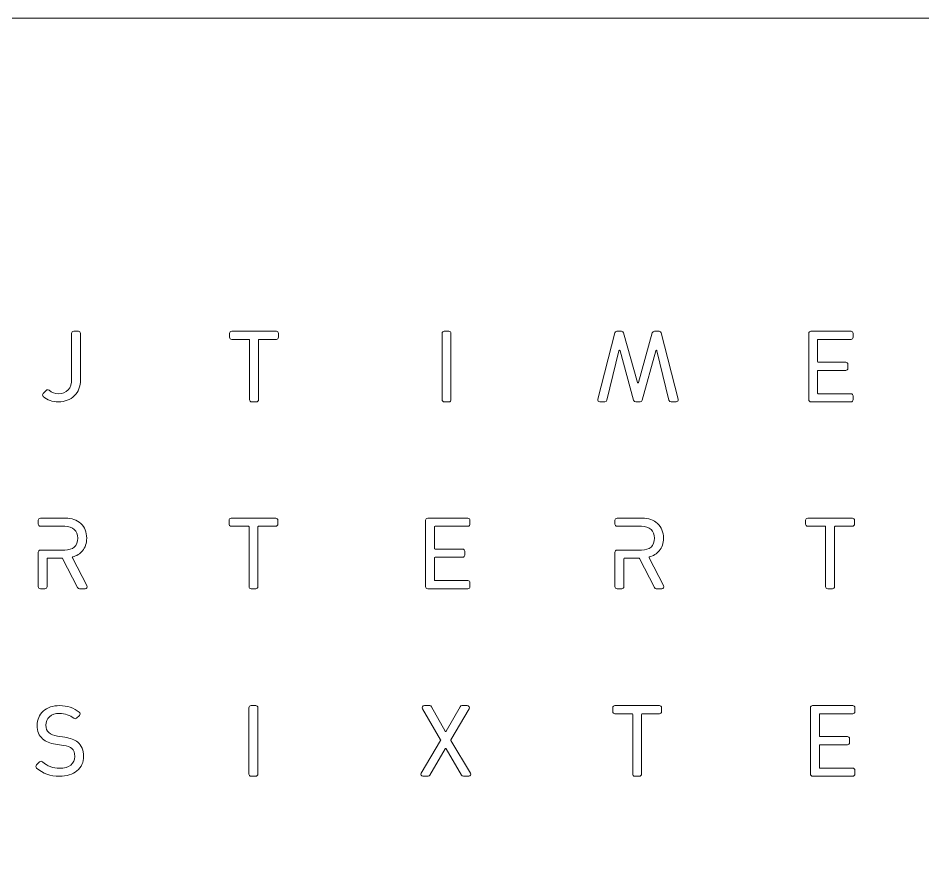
# Model space of a CAD drawing. Header units: millimetres. Extents: x 0 to 620, y 0 to 620.
# Drawn here: x 152.8 to 310, y 470.8 to 620 of the extents above; entities that cross this region are included whole.
import ezdxf

# ---------------------------------------------------------------- set-up
doc = ezdxf.new("R2010")
doc.units = ezdxf.units.MM
doc.header["$MEASUREMENT"] = 0
doc.layers.add('Layer 1', color=7, linetype='Continuous', lineweight=0)

# ---------------------------------------------------------------- blocks, each defined once
blk = doc.blocks.new('Block_7')
at = {"layer": 'Layer 1', "color": 250, "lineweight": 9, "true_color": 0x231f20}
blk.add_open_spline([(159.79, 553.34), (158.75, 553.34), (157.87, 553.65), (157.16, 554.27), (157.09, 554.34), (157.04, 554.43), (157.04, 554.53), (157.04, 554.63), (157.08, 554.73), (157.15, 554.81), (157.15, 554.81), (157.67, 555.33), (157.67, 555.33), (157.81, 555.46), (158.02, 555.47), (158.17, 555.34), (158.63, 554.94), (159.18, 554.74), (159.79, 554.74), (160.53, 554.74), (161.1, 554.96), (161.5, 555.4), (161.9, 555.85), (162.1, 556.5), (162.1, 557.35), (162.1, 557.35), (162.1, 565.23), (162.1, 565.23), (162.1, 565.44), (162.27, 565.6), (162.47, 565.6), (162.47, 565.6), (163.27, 565.6), (163.27, 565.6), (163.47, 565.6), (163.64, 565.44), (163.64, 565.23), (163.64, 565.23), (163.64, 557.18), (163.64, 557.18), (163.64, 556.01), (163.28, 555.07), (162.57, 554.38), (161.86, 553.69), (160.93, 553.34), (159.79, 553.34)], degree=3, knots=[0, 0, 0, 0, 1, 1, 1, 2, 2, 2, 3, 3, 3, 4, 4, 4, 5, 5, 5, 6, 6, 6, 7, 7, 7, 8, 8, 8, 9, 9, 9, 10, 10, 10, 11, 11, 11, 12, 12, 12, 13, 13, 13, 14, 14, 14, 15, 15, 15, 15], dxfattribs=at)
blk = doc.blocks.new('Block_8')
at = {"layer": 'Layer 1', "color": 250, "lineweight": 9, "true_color": 0x231f20}
blk.add_open_spline([(227.64, 553.34), (227.64, 553.34), (226.83, 553.34), (226.83, 553.34), (226.63, 553.34), (226.46, 553.5), (226.46, 553.71), (226.46, 553.71), (226.46, 565.23), (226.46, 565.23), (226.46, 565.44), (226.63, 565.6), (226.83, 565.6), (226.83, 565.6), (227.64, 565.6), (227.64, 565.6), (227.84, 565.6), (228.01, 565.44), (228.01, 565.23), (228.01, 565.23), (228.01, 553.71), (228.01, 553.71), (228.01, 553.5), (227.84, 553.34), (227.64, 553.34)], degree=3, knots=[0, 0, 0, 0, 1, 1, 1, 2, 2, 2, 3, 3, 3, 4, 4, 4, 5, 5, 5, 6, 6, 6, 7, 7, 7, 8, 8, 8, 8], dxfattribs=at)
blk = doc.blocks.new('Block_9')
at = {"layer": 'Layer 1', "color": 250, "lineweight": 9, "true_color": 0x231f20}
blk.add_open_spline([(297.51, 553.34), (297.51, 553.34), (290.53, 553.34), (290.53, 553.34), (290.33, 553.34), (290.16, 553.5), (290.16, 553.71), (290.16, 553.71), (290.16, 565.23), (290.16, 565.23), (290.16, 565.44), (290.33, 565.6), (290.53, 565.6), (290.53, 565.6), (297.51, 565.6), (297.51, 565.6), (297.71, 565.6), (297.88, 565.44), (297.88, 565.23), (297.88, 565.23), (297.88, 564.56), (297.88, 564.56), (297.88, 564.36), (297.71, 564.19), (297.51, 564.19), (297.51, 564.19), (291.81, 564.19), (291.81, 564.19), (291.76, 564.19), (291.71, 564.14), (291.71, 564.09), (291.71, 564.09), (291.71, 560.33), (291.71, 560.33), (291.71, 560.27), (291.76, 560.23), (291.81, 560.23), (291.81, 560.23), (296.6, 560.23), (296.6, 560.23), (296.8, 560.23), (296.97, 560.06), (296.97, 559.86), (296.97, 559.86), (296.97, 559.18), (296.97, 559.18), (296.97, 558.98), (296.8, 558.81), (296.6, 558.81), (296.6, 558.81), (291.81, 558.81), (291.81, 558.81), (291.76, 558.81), (291.71, 558.77), (291.71, 558.71), (291.71, 558.71), (291.71, 554.85), (291.71, 554.85), (291.71, 554.8), (291.76, 554.75), (291.81, 554.75), (291.81, 554.75), (297.51, 554.75), (297.51, 554.75), (297.71, 554.75), (297.88, 554.58), (297.88, 554.38), (297.88, 554.38), (297.88, 553.71), (297.88, 553.71), (297.88, 553.5), (297.71, 553.34), (297.51, 553.34)], degree=3, knots=[0, 0, 0, 0, 1, 1, 1, 2, 2, 2, 3, 3, 3, 4, 4, 4, 5, 5, 5, 6, 6, 6, 7, 7, 7, 8, 8, 8, 9, 9, 9, 10, 10, 10, 11, 11, 11, 12, 12, 12, 13, 13, 13, 14, 14, 14, 15, 15, 15, 16, 16, 16, 17, 17, 17, 18, 18, 18, 19, 19, 19, 20, 20, 20, 21, 21, 21, 22, 22, 22, 23, 23, 23, 24, 24, 24, 24], dxfattribs=at)
blk = doc.blocks.new('Block_17')
at = {"layer": 'Layer 1', "color": 250, "lineweight": 9, "true_color": 0x231f20}
blk.add_open_spline([(267.11, 553.34), (267.11, 553.34), (266.24, 553.34), (266.24, 553.34), (266.07, 553.34), (265.92, 553.45), (265.88, 553.62), (265.88, 553.62), (263.8, 562.22), (263.8, 562.22), (263.78, 562.29), (263.71, 562.3), (263.7, 562.3), (263.68, 562.3), (263.62, 562.29), (263.6, 562.22), (263.6, 562.22), (261.24, 553.61), (261.24, 553.61), (261.2, 553.45), (261.05, 553.34), (260.88, 553.34), (260.88, 553.34), (260.1, 553.34), (260.1, 553.34), (259.93, 553.34), (259.79, 553.45), (259.74, 553.61), (259.74, 553.61), (257.39, 562.22), (257.39, 562.22), (257.37, 562.29), (257.31, 562.3), (257.29, 562.3), (257.27, 562.3), (257.2, 562.29), (257.18, 562.22), (257.18, 562.22), (255.1, 553.62), (255.1, 553.62), (255.06, 553.45), (254.91, 553.34), (254.74, 553.34), (254.74, 553.34), (253.87, 553.34), (253.87, 553.34), (253.76, 553.34), (253.65, 553.39), (253.58, 553.48), (253.51, 553.57), (253.48, 553.69), (253.51, 553.8), (253.51, 553.8), (256.46, 565.32), (256.46, 565.32), (256.5, 565.49), (256.65, 565.6), (256.82, 565.6), (256.82, 565.6), (257.65, 565.6), (257.65, 565.6), (257.81, 565.6), (257.96, 565.49), (258.01, 565.33), (258.01, 565.33), (260.39, 556.72), (260.39, 556.72), (260.41, 556.65), (260.47, 556.65), (260.49, 556.65), (260.51, 556.65), (260.57, 556.65), (260.59, 556.72), (260.59, 556.72), (262.98, 565.33), (262.98, 565.33), (263.02, 565.49), (263.17, 565.6), (263.34, 565.6), (263.34, 565.6), (264.17, 565.6), (264.17, 565.6), (264.34, 565.6), (264.48, 565.49), (264.53, 565.32), (264.53, 565.32), (267.47, 553.8), (267.47, 553.8), (267.5, 553.69), (267.48, 553.57), (267.41, 553.48), (267.33, 553.39), (267.23, 553.34), (267.11, 553.34)], degree=3, knots=[0, 0, 0, 0, 1, 1, 1, 2, 2, 2, 3, 3, 3, 4, 4, 4, 5, 5, 5, 6, 6, 6, 7, 7, 7, 8, 8, 8, 9, 9, 9, 10, 10, 10, 11, 11, 11, 12, 12, 12, 13, 13, 13, 14, 14, 14, 15, 15, 15, 16, 16, 16, 17, 17, 17, 18, 18, 18, 19, 19, 19, 20, 20, 20, 21, 21, 21, 22, 22, 22, 23, 23, 23, 24, 24, 24, 25, 25, 25, 26, 26, 26, 27, 27, 27, 28, 28, 28, 29, 29, 29, 30, 30, 30, 31, 31, 31, 31], dxfattribs=at)
blk = doc.blocks.new('Block_19')
at = {"layer": 'Layer 1', "color": 250, "lineweight": 9, "true_color": 0x231f20}
blk.add_open_spline([(194.2, 553.34), (194.2, 553.34), (193.4, 553.34), (193.4, 553.34), (193.19, 553.34), (193.03, 553.5), (193.03, 553.71), (193.03, 553.71), (193.03, 564.09), (193.03, 564.09), (193.03, 564.14), (192.98, 564.19), (192.92, 564.19), (192.92, 564.19), (189.92, 564.19), (189.92, 564.19), (189.72, 564.19), (189.55, 564.36), (189.55, 564.56), (189.55, 564.56), (189.55, 565.23), (189.55, 565.23), (189.55, 565.44), (189.72, 565.6), (189.92, 565.6), (189.92, 565.6), (197.67, 565.6), (197.67, 565.6), (197.88, 565.6), (198.04, 565.44), (198.04, 565.23), (198.04, 565.23), (198.04, 564.56), (198.04, 564.56), (198.04, 564.36), (197.88, 564.19), (197.67, 564.19), (197.67, 564.19), (194.68, 564.19), (194.68, 564.19), (194.62, 564.19), (194.57, 564.14), (194.57, 564.09), (194.57, 564.09), (194.57, 553.71), (194.57, 553.71), (194.57, 553.5), (194.41, 553.34), (194.2, 553.34)], degree=3, knots=[0, 0, 0, 0, 1, 1, 1, 2, 2, 2, 3, 3, 3, 4, 4, 4, 5, 5, 5, 6, 6, 6, 7, 7, 7, 8, 8, 8, 9, 9, 9, 10, 10, 10, 11, 11, 11, 12, 12, 12, 13, 13, 13, 14, 14, 14, 15, 15, 15, 16, 16, 16, 16], dxfattribs=at)
blk = doc.blocks.new('Block_109')
at = {"layer": 'Layer 1', "color": 250, "lineweight": 9, "true_color": 0x231f20}
blk.add_open_spline([(164.43, 520.87), (164.43, 520.87), (163.47, 520.87), (163.47, 520.87), (163.33, 520.87), (163.2, 520.94), (163.14, 521.07), (163.14, 521.07), (160.54, 526.13), (160.54, 526.13), (160.52, 526.17), (160.49, 526.19), (160.45, 526.19), (160.45, 526.19), (157.95, 526.19), (157.95, 526.19), (157.89, 526.19), (157.84, 526.14), (157.84, 526.09), (157.84, 526.09), (157.84, 521.24), (157.84, 521.24), (157.84, 521.03), (157.68, 520.87), (157.47, 520.87), (157.47, 520.87), (156.67, 520.87), (156.67, 520.87), (156.46, 520.87), (156.3, 521.03), (156.3, 521.24), (156.3, 521.24), (156.3, 527.22), (156.3, 527.22), (156.3, 527.42), (156.46, 527.59), (156.67, 527.59), (156.67, 527.59), (160.91, 527.59), (160.91, 527.59), (161.61, 527.59), (162.16, 527.76), (162.57, 528.12), (162.97, 528.47), (163.17, 528.98), (163.17, 529.64), (163.17, 530.32), (162.97, 530.82), (162.56, 531.18), (162.15, 531.54), (161.59, 531.72), (160.91, 531.72), (160.91, 531.72), (156.67, 531.72), (156.67, 531.72), (156.46, 531.72), (156.3, 531.89), (156.3, 532.09), (156.3, 532.09), (156.3, 532.76), (156.3, 532.76), (156.3, 532.96), (156.46, 533.13), (156.67, 533.13), (156.67, 533.13), (161.03, 533.13), (161.03, 533.13), (162.11, 533.13), (163.01, 532.82), (163.69, 532.19), (164.37, 531.57), (164.72, 530.72), (164.72, 529.66), (164.72, 528.78), (164.47, 528.04), (163.98, 527.45), (163.55, 526.94), (162.99, 526.58), (162.3, 526.39), (162.27, 526.38), (162.24, 526.35), (162.23, 526.32), (162.22, 526.3), (162.21, 526.27), (162.23, 526.24), (162.23, 526.24), (164.76, 521.41), (164.76, 521.41), (164.82, 521.29), (164.81, 521.16), (164.75, 521.04), (164.68, 520.93), (164.56, 520.87), (164.43, 520.87)], degree=3, knots=[0, 0, 0, 0, 1, 1, 1, 2, 2, 2, 3, 3, 3, 4, 4, 4, 5, 5, 5, 6, 6, 6, 7, 7, 7, 8, 8, 8, 9, 9, 9, 10, 10, 10, 11, 11, 11, 12, 12, 12, 13, 13, 13, 14, 14, 14, 15, 15, 15, 16, 16, 16, 17, 17, 17, 18, 18, 18, 19, 19, 19, 20, 20, 20, 21, 21, 21, 22, 22, 22, 23, 23, 23, 24, 24, 24, 25, 25, 25, 26, 26, 26, 27, 27, 27, 28, 28, 28, 29, 29, 29, 30, 30, 30, 31, 31, 31, 31], dxfattribs=at)
blk = doc.blocks.new('Block_110')
at = {"layer": 'Layer 1', "color": 250, "lineweight": 9, "true_color": 0x231f20}
blk.add_open_spline([(230.94, 520.87), (230.94, 520.87), (223.96, 520.87), (223.96, 520.87), (223.76, 520.87), (223.59, 521.03), (223.59, 521.24), (223.59, 521.24), (223.59, 532.76), (223.59, 532.76), (223.59, 532.96), (223.76, 533.13), (223.96, 533.13), (223.96, 533.13), (230.94, 533.13), (230.94, 533.13), (231.14, 533.13), (231.31, 532.96), (231.31, 532.76), (231.31, 532.76), (231.31, 532.09), (231.31, 532.09), (231.31, 531.89), (231.14, 531.72), (230.94, 531.72), (230.94, 531.72), (225.24, 531.72), (225.24, 531.72), (225.18, 531.72), (225.14, 531.67), (225.14, 531.61), (225.14, 531.61), (225.14, 527.86), (225.14, 527.86), (225.14, 527.8), (225.18, 527.75), (225.24, 527.75), (225.24, 527.75), (230.03, 527.75), (230.03, 527.75), (230.23, 527.75), (230.4, 527.59), (230.4, 527.38), (230.4, 527.38), (230.4, 526.71), (230.4, 526.71), (230.4, 526.51), (230.23, 526.34), (230.03, 526.34), (230.03, 526.34), (225.24, 526.34), (225.24, 526.34), (225.18, 526.34), (225.14, 526.3), (225.14, 526.24), (225.14, 526.24), (225.14, 522.38), (225.14, 522.38), (225.14, 522.32), (225.18, 522.28), (225.24, 522.28), (225.24, 522.28), (230.94, 522.28), (230.94, 522.28), (231.14, 522.28), (231.31, 522.11), (231.31, 521.91), (231.31, 521.91), (231.31, 521.24), (231.31, 521.24), (231.31, 521.03), (231.14, 520.87), (230.94, 520.87)], degree=3, knots=[0, 0, 0, 0, 1, 1, 1, 2, 2, 2, 3, 3, 3, 4, 4, 4, 5, 5, 5, 6, 6, 6, 7, 7, 7, 8, 8, 8, 9, 9, 9, 10, 10, 10, 11, 11, 11, 12, 12, 12, 13, 13, 13, 14, 14, 14, 15, 15, 15, 16, 16, 16, 17, 17, 17, 18, 18, 18, 19, 19, 19, 20, 20, 20, 21, 21, 21, 22, 22, 22, 23, 23, 23, 24, 24, 24, 24], dxfattribs=at)
blk = doc.blocks.new('Block_111')
at = {"layer": 'Layer 1', "color": 250, "lineweight": 9, "true_color": 0x231f20}
blk.add_open_spline([(294.28, 520.87), (294.28, 520.87), (293.47, 520.87), (293.47, 520.87), (293.27, 520.87), (293.1, 521.03), (293.1, 521.24), (293.1, 521.24), (293.1, 531.61), (293.1, 531.61), (293.1, 531.67), (293.06, 531.72), (293, 531.72), (293, 531.72), (290, 531.72), (290, 531.72), (289.8, 531.72), (289.63, 531.89), (289.63, 532.09), (289.63, 532.09), (289.63, 532.76), (289.63, 532.76), (289.63, 532.96), (289.8, 533.13), (290, 533.13), (290, 533.13), (297.75, 533.13), (297.75, 533.13), (297.96, 533.13), (298.12, 532.96), (298.12, 532.76), (298.12, 532.76), (298.12, 532.09), (298.12, 532.09), (298.12, 531.89), (297.96, 531.72), (297.75, 531.72), (297.75, 531.72), (294.75, 531.72), (294.75, 531.72), (294.7, 531.72), (294.65, 531.67), (294.65, 531.61), (294.65, 531.61), (294.65, 521.24), (294.65, 521.24), (294.65, 521.03), (294.48, 520.87), (294.28, 520.87)], degree=3, knots=[0, 0, 0, 0, 1, 1, 1, 2, 2, 2, 3, 3, 3, 4, 4, 4, 5, 5, 5, 6, 6, 6, 7, 7, 7, 8, 8, 8, 9, 9, 9, 10, 10, 10, 11, 11, 11, 12, 12, 12, 13, 13, 13, 14, 14, 14, 15, 15, 15, 16, 16, 16, 16], dxfattribs=at)
blk = doc.blocks.new('Block_121')
at = {"layer": 'Layer 1', "color": 250, "lineweight": 9, "true_color": 0x231f20}
blk.add_open_spline([(264.63, 520.87), (264.63, 520.87), (263.67, 520.87), (263.67, 520.87), (263.53, 520.87), (263.4, 520.94), (263.34, 521.07), (263.34, 521.07), (260.74, 526.13), (260.74, 526.13), (260.72, 526.17), (260.69, 526.19), (260.65, 526.19), (260.65, 526.19), (258.15, 526.19), (258.15, 526.19), (258.09, 526.19), (258.04, 526.14), (258.04, 526.09), (258.04, 526.09), (258.04, 521.24), (258.04, 521.24), (258.04, 521.03), (257.88, 520.87), (257.67, 520.87), (257.67, 520.87), (256.87, 520.87), (256.87, 520.87), (256.66, 520.87), (256.5, 521.03), (256.5, 521.24), (256.5, 521.24), (256.5, 527.22), (256.5, 527.22), (256.5, 527.42), (256.66, 527.59), (256.87, 527.59), (256.87, 527.59), (261.11, 527.59), (261.11, 527.59), (261.81, 527.59), (262.36, 527.76), (262.77, 528.12), (263.17, 528.47), (263.37, 528.98), (263.37, 529.64), (263.37, 530.32), (263.17, 530.82), (262.76, 531.18), (262.35, 531.54), (261.79, 531.72), (261.11, 531.72), (261.11, 531.72), (256.87, 531.72), (256.87, 531.72), (256.66, 531.72), (256.5, 531.89), (256.5, 532.09), (256.5, 532.09), (256.5, 532.76), (256.5, 532.76), (256.5, 532.96), (256.66, 533.13), (256.87, 533.13), (256.87, 533.13), (261.23, 533.13), (261.23, 533.13), (262.32, 533.13), (263.21, 532.82), (263.89, 532.19), (264.57, 531.57), (264.92, 530.72), (264.92, 529.66), (264.92, 528.78), (264.67, 528.04), (264.18, 527.45), (263.75, 526.94), (263.19, 526.58), (262.5, 526.39), (262.47, 526.38), (262.44, 526.35), (262.43, 526.32), (262.42, 526.3), (262.41, 526.27), (262.43, 526.24), (262.43, 526.24), (264.96, 521.41), (264.96, 521.41), (265.02, 521.29), (265.01, 521.16), (264.95, 521.04), (264.88, 520.93), (264.76, 520.87), (264.63, 520.87)], degree=3, knots=[0, 0, 0, 0, 1, 1, 1, 2, 2, 2, 3, 3, 3, 4, 4, 4, 5, 5, 5, 6, 6, 6, 7, 7, 7, 8, 8, 8, 9, 9, 9, 10, 10, 10, 11, 11, 11, 12, 12, 12, 13, 13, 13, 14, 14, 14, 15, 15, 15, 16, 16, 16, 17, 17, 17, 18, 18, 18, 19, 19, 19, 20, 20, 20, 21, 21, 21, 22, 22, 22, 23, 23, 23, 24, 24, 24, 25, 25, 25, 26, 26, 26, 27, 27, 27, 28, 28, 28, 29, 29, 29, 30, 30, 30, 31, 31, 31, 31], dxfattribs=at)
blk = doc.blocks.new('Block_123')
at = {"layer": 'Layer 1', "color": 250, "lineweight": 9, "true_color": 0x231f20}
blk.add_open_spline([(194.09, 520.87), (194.09, 520.87), (193.29, 520.87), (193.29, 520.87), (193.08, 520.87), (192.92, 521.03), (192.92, 521.24), (192.92, 521.24), (192.92, 531.61), (192.92, 531.61), (192.92, 531.67), (192.87, 531.72), (192.81, 531.72), (192.81, 531.72), (189.82, 531.72), (189.82, 531.72), (189.61, 531.72), (189.45, 531.89), (189.45, 532.09), (189.45, 532.09), (189.45, 532.76), (189.45, 532.76), (189.45, 532.96), (189.61, 533.13), (189.82, 533.13), (189.82, 533.13), (197.57, 533.13), (197.57, 533.13), (197.77, 533.13), (197.94, 532.96), (197.94, 532.76), (197.94, 532.76), (197.94, 532.09), (197.94, 532.09), (197.94, 531.89), (197.77, 531.72), (197.57, 531.72), (197.57, 531.72), (194.57, 531.72), (194.57, 531.72), (194.51, 531.72), (194.46, 531.67), (194.46, 531.61), (194.46, 531.61), (194.46, 521.24), (194.46, 521.24), (194.46, 521.03), (194.3, 520.87), (194.09, 520.87)], degree=3, knots=[0, 0, 0, 0, 1, 1, 1, 2, 2, 2, 3, 3, 3, 4, 4, 4, 5, 5, 5, 6, 6, 6, 7, 7, 7, 8, 8, 8, 9, 9, 9, 10, 10, 10, 11, 11, 11, 12, 12, 12, 13, 13, 13, 14, 14, 14, 15, 15, 15, 16, 16, 16, 16], dxfattribs=at)
blk = doc.blocks.new('Block_127')
at = {"layer": 'Layer 1', "color": 250, "lineweight": 9, "true_color": 0x231f20}
blk.add_open_spline([(159.98, 488.3), (158.38, 488.3), (157.05, 488.78), (156.02, 489.73), (155.95, 489.79), (155.9, 489.89), (155.9, 489.99), (155.9, 490.09), (155.94, 490.18), (156.01, 490.26), (156.01, 490.26), (156.54, 490.79), (156.54, 490.79), (156.68, 490.93), (156.9, 490.93), (157.05, 490.8), (157.85, 490.06), (158.85, 489.69), (160.01, 489.69), (160.84, 489.69), (161.5, 489.88), (161.97, 490.25), (162.44, 490.61), (162.66, 491.1), (162.66, 491.75), (162.66, 492.36), (162.49, 492.82), (162.14, 493.12), (161.87, 493.37), (161.37, 493.55), (160.67, 493.66), (160.67, 493.66), (159.29, 493.87), (159.29, 493.87), (158.33, 494.02), (157.58, 494.33), (157.06, 494.8), (156.43, 495.35), (156.12, 496.13), (156.12, 497.1), (156.12, 498.14), (156.47, 498.99), (157.18, 499.62), (157.88, 500.25), (158.84, 500.57), (160.03, 500.57), (161.34, 500.57), (162.49, 500.18), (163.43, 499.41), (163.51, 499.35), (163.56, 499.25), (163.56, 499.15), (163.57, 499.04), (163.53, 498.94), (163.45, 498.87), (163.45, 498.87), (162.97, 498.39), (162.97, 498.39), (162.84, 498.26), (162.63, 498.25), (162.48, 498.37), (161.8, 498.92), (160.96, 499.21), (159.98, 499.21), (159.24, 499.21), (158.66, 499.02), (158.24, 498.64), (157.83, 498.27), (157.62, 497.78), (157.62, 497.15), (157.62, 496.59), (157.79, 496.18), (158.12, 495.88), (158.47, 495.59), (158.98, 495.38), (159.63, 495.28), (159.63, 495.28), (160.93, 495.08), (160.93, 495.08), (161.91, 494.93), (162.65, 494.64), (163.15, 494.22), (163.84, 493.63), (164.19, 492.81), (164.19, 491.78), (164.19, 490.72), (163.8, 489.86), (163.03, 489.23), (162.27, 488.62), (161.24, 488.3), (159.98, 488.3)], degree=3, knots=[0, 0, 0, 0, 1, 1, 1, 2, 2, 2, 3, 3, 3, 4, 4, 4, 5, 5, 5, 6, 6, 6, 7, 7, 7, 8, 8, 8, 9, 9, 9, 10, 10, 10, 11, 11, 11, 12, 12, 12, 13, 13, 13, 14, 14, 14, 15, 15, 15, 16, 16, 16, 17, 17, 17, 18, 18, 18, 19, 19, 19, 20, 20, 20, 21, 21, 21, 22, 22, 22, 23, 23, 23, 24, 24, 24, 25, 25, 25, 26, 26, 26, 27, 27, 27, 28, 28, 28, 29, 29, 29, 30, 30, 30, 30], dxfattribs=at)
blk = doc.blocks.new('Block_128')
at = {"layer": 'Layer 1', "color": 250, "lineweight": 9, "true_color": 0x231f20}
blk.add_open_spline([(231.09, 488.3), (231.09, 488.3), (230.16, 488.3), (230.16, 488.3), (230.03, 488.3), (229.91, 488.37), (229.84, 488.49), (229.84, 488.49), (227.2, 493.05), (227.2, 493.05), (227.17, 493.1), (227.11, 493.11), (227.11, 493.1), (227.09, 493.1), (227.04, 493.1), (227.02, 493.05), (227.02, 493.05), (224.36, 488.49), (224.36, 488.49), (224.29, 488.37), (224.17, 488.3), (224.04, 488.3), (224.04, 488.3), (223.14, 488.3), (223.14, 488.3), (223.01, 488.3), (222.89, 488.37), (222.82, 488.49), (222.76, 488.61), (222.76, 488.74), (222.83, 488.86), (222.83, 488.86), (226.21, 494.53), (226.21, 494.53), (226.23, 494.57), (226.23, 494.61), (226.21, 494.64), (226.21, 494.64), (223.06, 500.01), (223.06, 500.01), (222.99, 500.12), (222.99, 500.26), (223.06, 500.38), (223.12, 500.5), (223.24, 500.57), (223.38, 500.57), (223.38, 500.57), (224.31, 500.57), (224.31, 500.57), (224.44, 500.57), (224.56, 500.49), (224.63, 500.38), (224.63, 500.38), (227.02, 496.13), (227.02, 496.13), (227.04, 496.08), (227.09, 496.08), (227.11, 496.08), (227.13, 496.08), (227.17, 496.08), (227.2, 496.13), (227.2, 496.13), (229.59, 500.38), (229.59, 500.38), (229.65, 500.49), (229.78, 500.57), (229.91, 500.57), (229.91, 500.57), (230.84, 500.57), (230.84, 500.57), (230.97, 500.57), (231.09, 500.5), (231.16, 500.38), (231.23, 500.26), (231.22, 500.12), (231.16, 500.01), (231.16, 500.01), (227.98, 494.64), (227.98, 494.64), (227.97, 494.61), (227.97, 494.57), (227.99, 494.53), (227.99, 494.53), (231.4, 488.86), (231.4, 488.86), (231.47, 488.75), (231.47, 488.61), (231.41, 488.49), (231.34, 488.37), (231.22, 488.3), (231.09, 488.3)], degree=3, knots=[0, 0, 0, 0, 1, 1, 1, 2, 2, 2, 3, 3, 3, 4, 4, 4, 5, 5, 5, 6, 6, 6, 7, 7, 7, 8, 8, 8, 9, 9, 9, 10, 10, 10, 11, 11, 11, 12, 12, 12, 13, 13, 13, 14, 14, 14, 15, 15, 15, 16, 16, 16, 17, 17, 17, 18, 18, 18, 19, 19, 19, 20, 20, 20, 21, 21, 21, 22, 22, 22, 23, 23, 23, 24, 24, 24, 25, 25, 25, 26, 26, 26, 27, 27, 27, 28, 28, 28, 29, 29, 29, 30, 30, 30, 30], dxfattribs=at)
blk = doc.blocks.new('Block_129')
at = {"layer": 'Layer 1', "color": 250, "lineweight": 9, "true_color": 0x231f20}
blk.add_open_spline([(297.81, 488.3), (297.81, 488.3), (290.83, 488.3), (290.83, 488.3), (290.63, 488.3), (290.46, 488.47), (290.46, 488.67), (290.46, 488.67), (290.46, 500.2), (290.46, 500.2), (290.46, 500.4), (290.63, 500.57), (290.83, 500.57), (290.83, 500.57), (297.81, 500.57), (297.81, 500.57), (298.01, 500.57), (298.18, 500.4), (298.18, 500.2), (298.18, 500.2), (298.18, 499.52), (298.18, 499.52), (298.18, 499.32), (298.01, 499.16), (297.81, 499.16), (297.81, 499.16), (292.11, 499.16), (292.11, 499.16), (292.06, 499.16), (292.01, 499.11), (292.01, 499.05), (292.01, 499.05), (292.01, 495.29), (292.01, 495.29), (292.01, 495.24), (292.06, 495.19), (292.11, 495.19), (292.11, 495.19), (296.9, 495.19), (296.9, 495.19), (297.1, 495.19), (297.27, 495.02), (297.27, 494.82), (297.27, 494.82), (297.27, 494.15), (297.27, 494.15), (297.27, 493.94), (297.1, 493.78), (296.9, 493.78), (296.9, 493.78), (292.11, 493.78), (292.11, 493.78), (292.06, 493.78), (292.01, 493.73), (292.01, 493.67), (292.01, 493.67), (292.01, 489.82), (292.01, 489.82), (292.01, 489.76), (292.06, 489.71), (292.11, 489.71), (292.11, 489.71), (297.81, 489.71), (297.81, 489.71), (298.01, 489.71), (298.18, 489.55), (298.18, 489.34), (298.18, 489.34), (298.18, 488.67), (298.18, 488.67), (298.18, 488.47), (298.01, 488.3), (297.81, 488.3)], degree=3, knots=[0, 0, 0, 0, 1, 1, 1, 2, 2, 2, 3, 3, 3, 4, 4, 4, 5, 5, 5, 6, 6, 6, 7, 7, 7, 8, 8, 8, 9, 9, 9, 10, 10, 10, 11, 11, 11, 12, 12, 12, 13, 13, 13, 14, 14, 14, 15, 15, 15, 16, 16, 16, 17, 17, 17, 18, 18, 18, 19, 19, 19, 20, 20, 20, 21, 21, 21, 22, 22, 22, 23, 23, 23, 24, 24, 24, 24], dxfattribs=at)
blk = doc.blocks.new('Block_139')
at = {"layer": 'Layer 1', "color": 250, "lineweight": 9, "true_color": 0x231f20}
blk.add_open_spline([(260.75, 488.3), (260.75, 488.3), (259.95, 488.3), (259.95, 488.3), (259.74, 488.3), (259.58, 488.47), (259.58, 488.67), (259.58, 488.67), (259.58, 499.05), (259.58, 499.05), (259.58, 499.11), (259.53, 499.16), (259.47, 499.16), (259.47, 499.16), (256.48, 499.16), (256.48, 499.16), (256.27, 499.16), (256.11, 499.32), (256.11, 499.52), (256.11, 499.52), (256.11, 500.2), (256.11, 500.2), (256.11, 500.4), (256.27, 500.57), (256.48, 500.57), (256.48, 500.57), (264.23, 500.57), (264.23, 500.57), (264.43, 500.57), (264.6, 500.4), (264.6, 500.2), (264.6, 500.2), (264.6, 499.52), (264.6, 499.52), (264.6, 499.32), (264.43, 499.16), (264.23, 499.16), (264.23, 499.16), (261.23, 499.16), (261.23, 499.16), (261.17, 499.16), (261.12, 499.11), (261.12, 499.05), (261.12, 499.05), (261.12, 488.67), (261.12, 488.67), (261.12, 488.47), (260.96, 488.3), (260.75, 488.3)], degree=3, knots=[0, 0, 0, 0, 1, 1, 1, 2, 2, 2, 3, 3, 3, 4, 4, 4, 5, 5, 5, 6, 6, 6, 7, 7, 7, 8, 8, 8, 9, 9, 9, 10, 10, 10, 11, 11, 11, 12, 12, 12, 13, 13, 13, 14, 14, 14, 15, 15, 15, 16, 16, 16, 16], dxfattribs=at)
blk = doc.blocks.new('Block_141')
at = {"layer": 'Layer 1', "color": 250, "lineweight": 9, "true_color": 0x231f20}
blk.add_open_spline([(194.09, 488.3), (194.09, 488.3), (193.28, 488.3), (193.28, 488.3), (193.08, 488.3), (192.91, 488.47), (192.91, 488.67), (192.91, 488.67), (192.91, 500.2), (192.91, 500.2), (192.91, 500.4), (193.08, 500.57), (193.28, 500.57), (193.28, 500.57), (194.09, 500.57), (194.09, 500.57), (194.29, 500.57), (194.46, 500.4), (194.46, 500.2), (194.46, 500.2), (194.46, 488.67), (194.46, 488.67), (194.46, 488.47), (194.29, 488.3), (194.09, 488.3)], degree=3, knots=[0, 0, 0, 0, 1, 1, 1, 2, 2, 2, 3, 3, 3, 4, 4, 4, 5, 5, 5, 6, 6, 6, 7, 7, 7, 8, 8, 8, 8], dxfattribs=at)
blk = doc.blocks.new('Block_4')
at = {"layer": 'Layer 1'}
for name in ['Block_7', 'Block_19', 'Block_8', 'Block_17', 'Block_9', 'Block_109', 'Block_123', 'Block_110', 'Block_121', 'Block_111', 'Block_127', 'Block_141', 'Block_128', 'Block_139', 'Block_129']:
    blk.add_blockref(name, (0, 0), dxfattribs=at)
blk = doc.blocks.new('Block_0')
at = {"layer": 'Layer 1', "color": 18, "lineweight": 9, "true_color": 0x000000}
blk.add_lwpolyline([(620, 0), (0, 0), (0, 620), (620, 620)], close=True, dxfattribs=at)
at = {"layer": 'Layer 1'}
blk.add_blockref('Block_4', (0, 0), dxfattribs=at)

msp = doc.modelspace()

# ---------------------------------------------------------------- block references
at = {"layer": 'Layer 1'}
msp.add_blockref('Block_0', (0, 0), dxfattribs=at)

doc.saveas('drawing.dxf')
